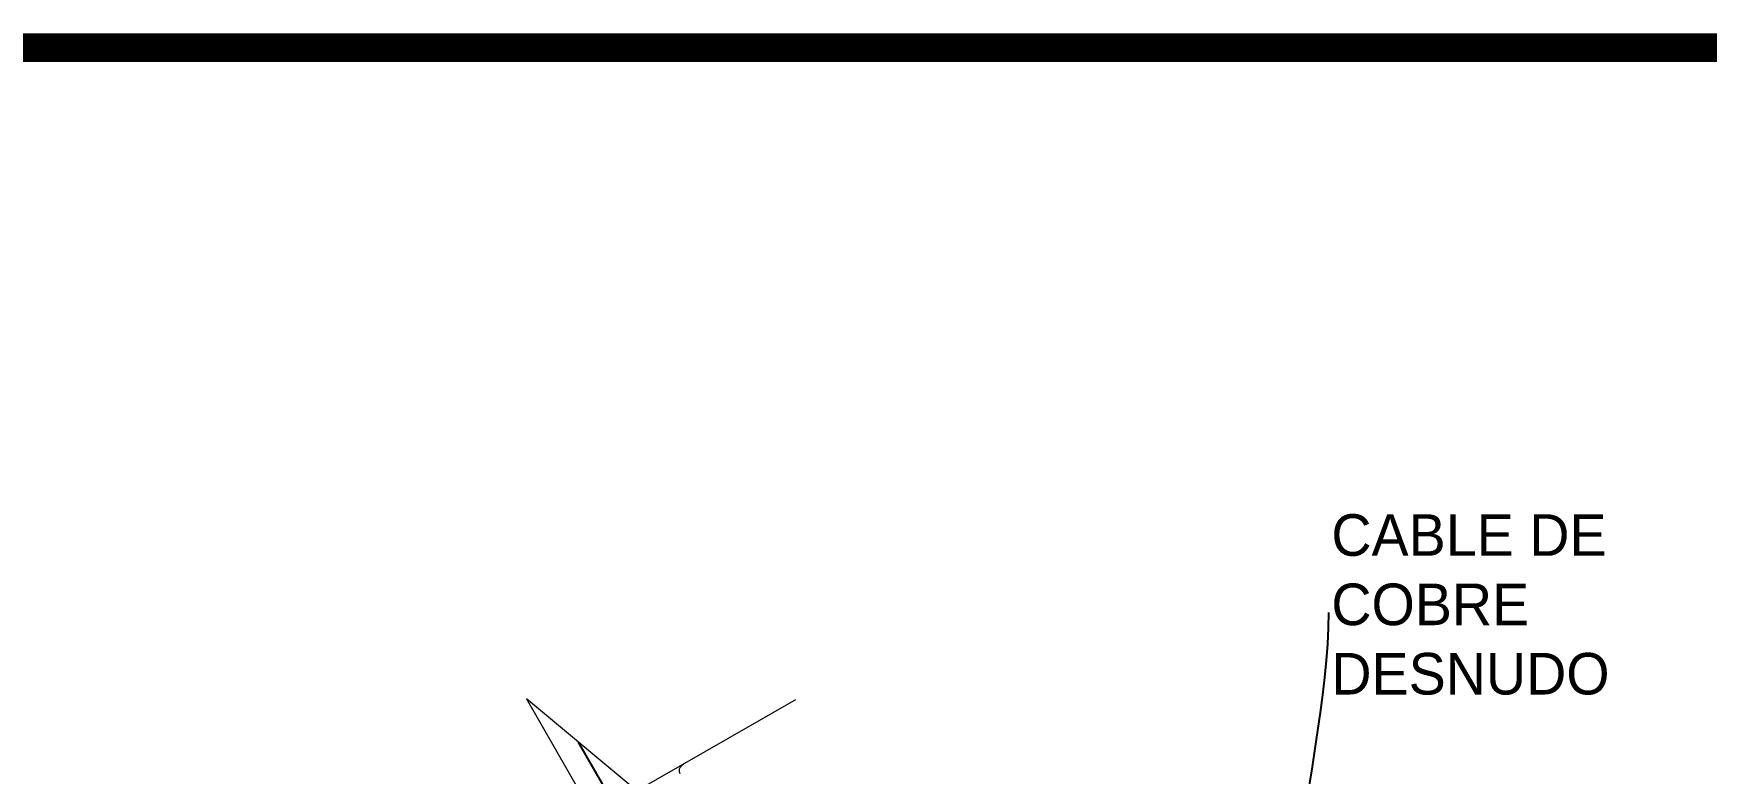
# Model space of a CAD drawing. Header units: centimetres. Extents: x -3 to 132800, y -60 to 85992.
# Drawn here: x 75705 to 95810, y 77096 to 85992 of the extents above; entities that cross this region are included whole.
import ezdxf

# ---------------------------------------------------------------- set-up
doc = ezdxf.new("R2010")
doc.units = ezdxf.units.CM
doc.header["$LTSCALE"] = 10
doc.header["$MEASUREMENT"] = 0
for name, color, linetype in [('MARCO', 7, 'CONTINUOUS'), ('TERMINALES', 250, 'CONTINUOUS'), ('TEXTOS', 7, 'CONTINUOUS')]:
    doc.layers.add(name, color=color, linetype=linetype)
doc.styles.get("Standard").update_dxf_attribs({"font": ''})
doc.styles.get('Standard').set_extended_font_data('Zurich Ex BT')
doc.dimstyles.get("Standard").update_dxf_attribs({"dimtxt": 500, "dimasz": 500, "dimexe": 3, "dimexo": 200, "dimgap": 0.09, "dimtad": 0, "dimtih": 1, "dimtoh": 1, "dimzin": 0, "dimdsep": 46, "dimtxsty": 'Standard', "dimcen": 0.09, "dimclrd": 256, "dimclre": 256, "dimclrt": 256, "dimadec": 0, "dimazin": 0, "dimtfac": 1, "dimtofl": 0, "dimtmove": 0, "dimatfit": 3, "dimfxl": 0, "dimtolj": 1, "dimtzin": 0, "dimlwd": -1, "dimarcsym": 0})

# ---------------------------------------------------------------- blocks, each defined once
blk = doc.blocks.new('Marco y Logo')
at = {"layer": 'MARCO', "linetype": 'Continuous', "const_width": 344}
blk.add_lwpolyline([(132628, 112), (132628, 85821), (169, 85821), (169, 112)], close=True, dxfattribs=at)

msp = doc.modelspace()

# ---------------------------------------------------------------- linework, layer by layer
at = {"layer": 'TERMINALES'}
msp.add_line((93041.712, 58789.629), (82253.929, 77474.616), dxfattribs=at)
at = {"layer": 'TERMINALES', "lineweight": 5}
msp.add_line((83493.114, 77193.238), (83520.108, 77213.852), dxfattribs=at)
msp.add_lwpolyline([(84861.96, 77982.192), (82954.13, 76889.776), (81631.347, 77994.626), (83148.2, 75345.547), (81914.643, 76294.569), (79714.509, 75034.781)], dxfattribs=at)
msp.add_arc((83538.865, 77133.33), 75.379, 127.3686229, 209.795284, dxfattribs=at)

# ---------------------------------------------------------------- block references
at = {"layer": 'TEXTOS', "color": 0}
msp.add_blockref('Marco y Logo', (0, 0), dxfattribs=at)
msp.add_blockref('Marco y Logo', (0, 0), dxfattribs=at)

# ---------------------------------------------------------------- texts
at = {"layer": 'TEXTOS', "insert": (91301.403, 80213.031), "char_height": 500, "width": 4999.34207, "attachment_point": 1}
msp.add_mtext('CABLE DE COBRE DESNUDO', dxfattribs=at)

# ---------------------------------------------------------------- leaders
at = {"layer": 'TEXTOS', "color": 0, "path_type": 1}
for points in [[(102440.303, 68640.778), (96671.705, 78127.716), (102681.449, 81656.14)], [(95423.81, 73136.211), (91269.985, 73136.211), (91269.985, 79033.308)]]:
    msp.add_leader(points, dimstyle='Standard', override={"dimgap": 0.09, "dimtad": 0}, dxfattribs=at)

doc.saveas('drawing.dxf')
